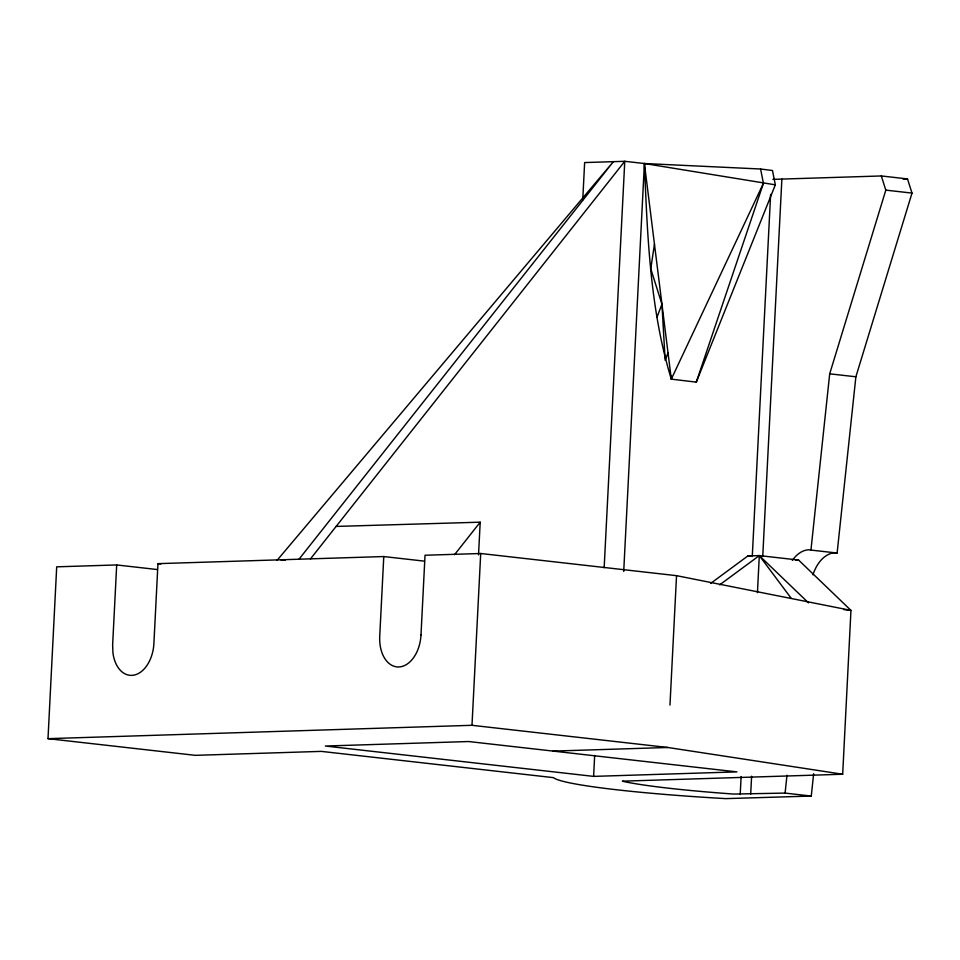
<?xml version="1.0" encoding="UTF-8"?>
<svg xmlns="http://www.w3.org/2000/svg" width="960" height="960" viewBox="0 0 960 960"><rect width="100%" height="100%" fill="white"/><g stroke="black" fill="none" stroke-linecap="round" stroke-linejoin="round"><path stroke-width="1.44" d="M813.648 773.712L811.272 796.056L725.868 798.624A189.48 13.548 2.9 0 1 553.5 777.648L321.324 751.38L195.348 755.34L48 738.66L56.7 566.832L116.688 564.948L157.404 569.556M116.688 564.948L112.644 644.784L112.932 652.848A31.356 20.52 -83.5 0 0 134.388 675.024A31.356 20.52 -83.5 0 0 153.9 643.488L157.956 563.652L383.772 556.548L424.476 561.156M383.772 556.548L379.728 636.372A31.344 20.508 -83.5 0 0 398.76 666.96A31.344 20.508 -83.5 0 0 420.972 635.088M420.984 635.076L425.028 555.24L480.708 553.5L676.536 575.664L850.956 610.392L842.676 774.24L622.368 781.164L624.78 781.74A174.216 12.456 2.9 0 0 733.692 794.064L785.088 793.092L811.272 796.056M478.524 554.916L480.204 522.18L336.12 526.428L310.476 558.9M48 738.66L471.996 725.304L480.708 553.5M582.744 199.92L584.64 162.564L624.768 161.304L644.4 163.524L775.332 184.836L696.3 382.128L671.304 379.14C650.016 309.6 647.412 235.74 644.4 163.524L760.584 169.008L772.488 170.52L775.332 184.836M593.616 776.388L736.92 771.888L468.624 741.528L325.332 746.028L593.616 776.388L594.672 755.424M604.164 567.72L624.768 161.304L336.12 526.428M623.724 571.44L644.4 163.524L671.304 379.14L763.416 183.312L760.584 169.008M671.304 379.14L671.448 376.164M669.972 705.084L676.536 575.664M740.208 794.496L741.12 776.544M752.268 556.548L770.628 194.376M757.44 592.692L759.312 555.6L798.588 560.052L850.956 610.392L843.684 609.564M750.696 794.172L751.608 776.208M762.756 556.224L781.872 179.088M785.088 793.092L786.984 775.224M881.316 175.956L907.5 178.92L912 193.092L855.876 376.788L837.12 553.032L810.948 550.08L829.692 373.824L885.816 190.128L881.316 175.956L772.884 179.364M654.456 244.2L650.772 268.812L661.944 304.188L665.136 360.252L668.016 352.836M696.3 382.128L763.416 183.312M656.952 317.304L661.944 304.188M299.1 559.104L613.38 161.664L277.14 560.256M454.56 554.652L480.204 522.18M710.58 583.464L747.852 555.96L759.312 555.6L808.488 602.856M719.64 584.88L759.312 555.6L791.076 598.128M903.024 179.064L907.5 178.92M795.72 560.136L798.588 560.052M553.152 751.092L667.824 747.48L842.676 774.24M885.816 190.128L912 193.092M829.692 373.824L855.876 376.788M747.852 555.96L750.768 556.296M280.656 559.728L285.108 560.232M157.956 563.652L160.86 563.976M471.996 725.304L667.824 747.48M837.12 553.032L835.224 552.72A34.848 22.8 -83.5 0 0 812.952 574.812M810.948 550.08L809.04 549.756A34.848 22.8 -83.5 0 0 792.312 560.424"/></g></svg>
